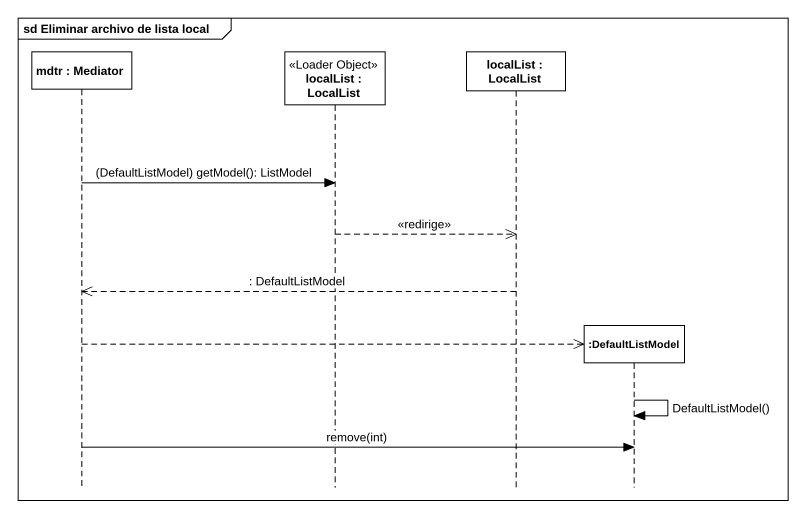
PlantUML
@startuml
mainframe sd Eliminar archivo de lista local
hide footbox
participant "mdtr : Mediator" as mdtr
participant "localList : LocalList" as localList <<Loader Object>>
participant "localList : LocalList" as localList_2
participant ":DefaultListModel" as DefaultListModel

mdtr -> localList : (DefaultListModel) getModel(): ListModel
localList -->> localList_2 : <<redirige>>
localList_2 -->> mdtr : : DefaultListModel
mdtr -->> DefaultListModel **
DefaultListModel -> DefaultListModel : DefaultListModel()
mdtr -> DefaultListModel : remove(int)
@enduml
